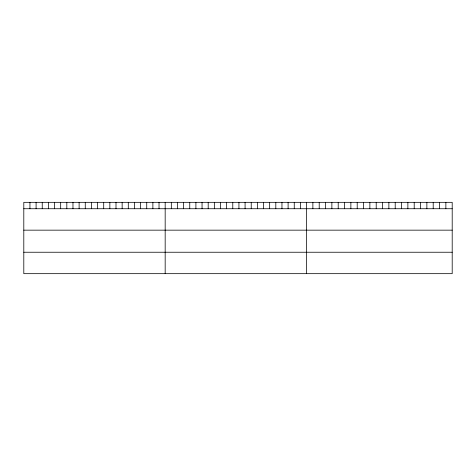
<?xml version="1.0" encoding="UTF-8"?>
<svg xmlns="http://www.w3.org/2000/svg" width="476" height="476" viewBox="0 0 476 476"><rect width="100%" height="100%" fill="white"/><g stroke="black" fill="none" stroke-linecap="round" stroke-linejoin="round"><path stroke-width="0.71" d="M452.2 208.732L452.2 273.67L23.8 273.67L23.8 202.33L452.2 202.33L452.2 208.732L23.8 208.732M23.8 230.158L452.2 230.158M23.8 252.238L452.2 252.238M445.869 202.33L445.869 208.732M439.532 202.33L439.532 208.732M433.202 202.33L433.202 208.732M426.871 202.33L426.871 208.732M420.534 202.33L420.534 208.732M414.203 202.33L414.203 208.732M407.873 202.33L407.873 208.732M401.536 202.33L401.536 208.732M395.205 202.33L395.205 208.732M388.874 202.33L388.874 208.732M382.537 202.33L382.537 208.732M376.207 202.33L376.207 208.732M369.87 202.33L369.87 208.732M363.539 202.33L363.539 208.732M357.208 202.33L357.208 208.732M350.872 202.33L350.872 208.732M344.541 202.33L344.541 208.732M338.21 202.33L338.21 208.732M331.873 202.33L331.873 208.732M325.542 202.33L325.542 208.732M319.212 202.33L319.212 208.732M312.875 202.33L312.875 208.732M306.544 202.33L306.544 273.67M300.398 202.33L300.398 208.732M294.251 202.33L294.251 208.732M288.105 202.33L288.105 208.732M281.959 202.33L281.959 208.732M275.812 202.33L275.812 208.732M269.666 202.33L269.666 208.732M263.52 202.33L263.52 208.732M257.373 202.33L257.373 208.732M251.227 202.33L251.227 208.732M245.08 202.33L245.08 208.732M238.934 202.33L238.934 208.732M232.782 202.33L232.782 208.732M226.635 202.33L226.635 208.732M220.489 202.33L220.489 208.732M214.343 202.33L214.343 208.732M208.196 202.33L208.196 208.732M202.05 202.33L202.05 208.732M195.904 202.33L195.904 208.732M189.757 202.33L189.757 208.732M183.611 202.33L183.611 208.732M177.465 202.33L177.465 208.732M171.318 202.33L171.318 208.732M165.172 202.33L165.172 273.67M159.026 202.33L159.026 208.732M152.879 202.33L152.879 208.732M146.733 202.33L146.733 208.732M140.587 202.33L140.587 208.732M134.44 202.33L134.44 208.732M128.294 202.33L128.294 208.732M122.148 202.33L122.148 208.732M116.001 202.33L116.001 208.732M109.855 202.33L109.855 208.732M103.709 202.33L103.709 208.732M97.562 202.33L97.562 208.732M91.41 202.33L91.41 208.732M85.264 202.33L85.264 208.732M79.117 202.33L79.117 208.732M72.971 202.33L72.971 208.732M66.824 202.33L66.824 208.732M60.678 202.33L60.678 208.732M54.532 202.33L54.532 208.732M48.385 202.33L48.385 208.732M42.239 202.33L42.239 208.732M36.093 202.33L36.093 208.732M29.946 202.33L29.946 208.732"/></g></svg>
